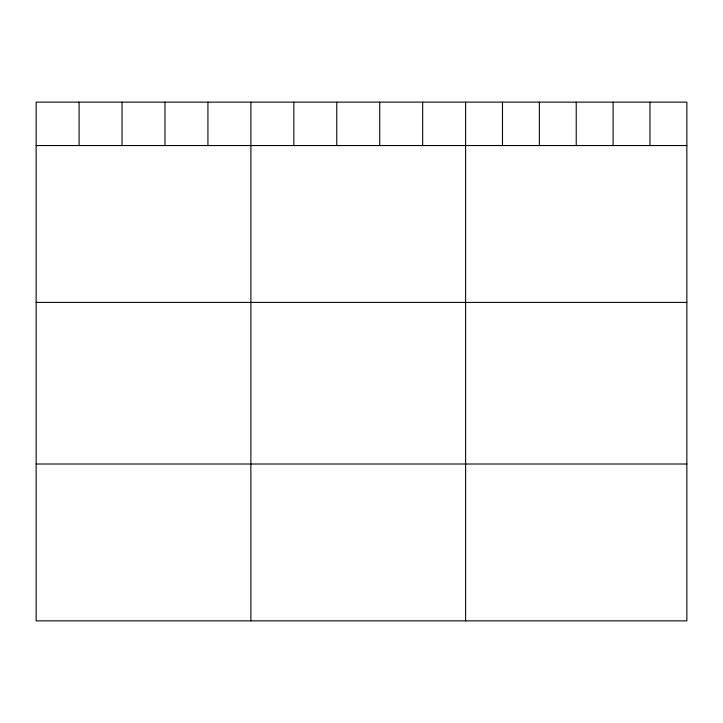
<?xml version="1.0" encoding="UTF-8"?>
<svg xmlns="http://www.w3.org/2000/svg" width="723" height="723" viewBox="0 0 723 723"><rect width="100%" height="100%" fill="white"/><g stroke="black" fill="none" stroke-linecap="round" stroke-linejoin="round"><path stroke-width="1.08" d="M686.85 145.549L686.85 620.867L36.15 620.867L36.15 102.133L686.85 102.133L686.85 145.549L36.15 145.549M36.15 302.404L686.85 302.404M36.15 464.012L686.85 464.012M649.977 102.133L649.977 145.549M613.104 102.133L613.104 145.549M576.231 102.133L576.231 145.549M539.358 102.133L539.358 145.549M502.485 102.133L502.485 145.549M465.612 102.133L465.612 620.867M422.666 102.133L422.666 145.549M379.72 102.133L379.72 145.549M336.773 102.133L336.773 145.549M293.827 102.133L293.827 145.549M250.881 102.133L250.881 620.867M207.935 102.133L207.935 145.549M164.989 102.133L164.989 145.549M122.042 102.133L122.042 145.549M79.096 102.133L79.096 145.549"/></g></svg>
